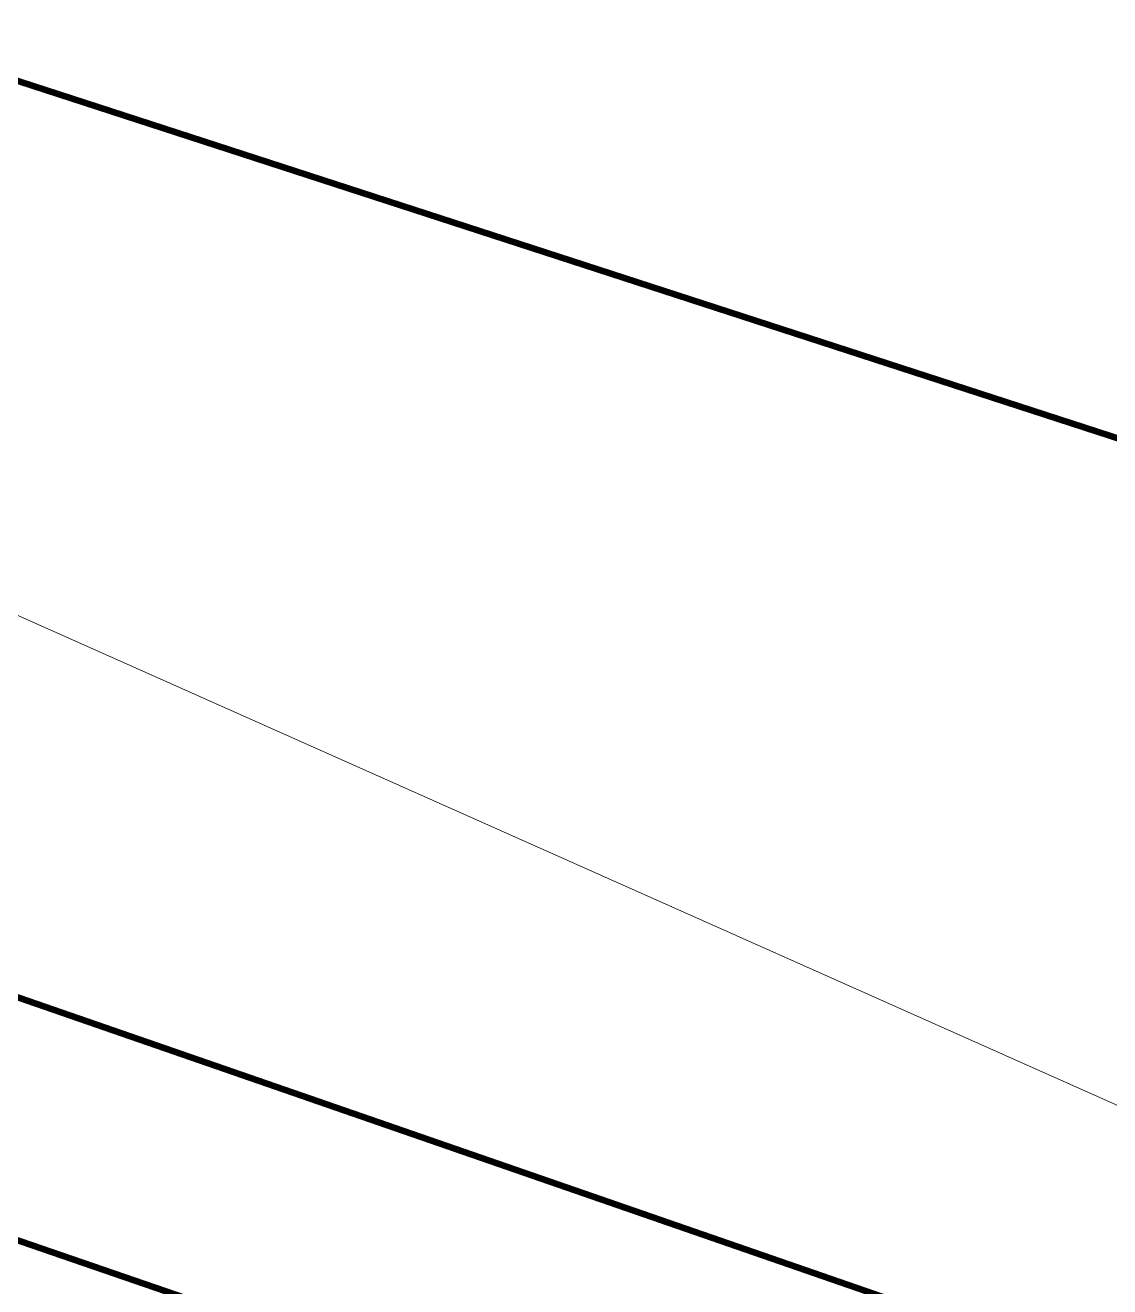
# Model space of a CAD drawing. Header units: inches. Extents: x 350994 to 353538, y 1581369 to 1583842.
# Drawn here: x 351660.31 to 351677.21, y 1583111.5 to 1583131.14 of the extents above; entities that cross this region are included whole.
import ezdxf

# ---------------------------------------------------------------- set-up
doc = ezdxf.new("R2010")
doc.units = ezdxf.units.IN
doc.header["$MEASUREMENT"] = 0
doc.linetypes.add('1', pattern=[0])
doc.linetypes.add('ACAD_ISO03W100', pattern=[30, 12, -18])
for name, color, linetype in [('CW', 94, '1'), ('EP TF', 5, 'Continuous'), ("ROAD'S", 1, '1')]:
    doc.layers.add(name, color=color, linetype=linetype)
doc.styles.get("Standard").update_dxf_attribs({"font": 'arial.ttf'})
doc.linetypes.add('SILT_FENCE', pattern='A,0.5,-0.2,["EP",Standard,S=0.1,R=0,X=-0.1,Y=-0.05],-0.2', length=0.9)

msp = doc.modelspace()

# ---------------------------------------------------------------- linework, layer by layer
at = {"layer": 'CW', "color": 156, "linetype": 'ACAD_ISO03W100', "lineweight": 5, "ltscale": 0.1, "const_width": 0.1, "elevation": 92.972}
msp.add_lwpolyline([(351812.907, 1583459.527), (351867.413, 1583432.724), (351890.802, 1583483.779), (352001.478, 1583425.265), (352052.368, 1583395.589), (351946.604, 1583130.225), (351913.221, 1583044.697), (351772.269, 1583093.875), (351699.426, 1583117.529), (351652.223, 1583132.858), (351705.788, 1583242.393)], dxfattribs=at)
at = {"layer": 'EP TF', "color": 252, "linetype": 'SILT_FENCE', "lineweight": 5, "ltscale": 6, "elevation": 98.457}
msp.add_lwpolyline([(351860.599, 1583050.457), (351843.117, 1583054.927), (351805.428, 1583069.434), (351749.996, 1583088.043), (351693.324, 1583107.195), (351559.818, 1583166.634), (351530.996, 1583175.986), (351505.516, 1583184.189), (351479.554, 1583192.598), (351455.022, 1583200.395), (351427.507, 1583209.446), (351401.181, 1583217.744), (351377.104, 1583229.332), (351383.888, 1583253.394), (351390.184, 1583276.102), (351398.171, 1583304.68), (351406.613, 1583334.671), (351412.571, 1583355.244), (351419.656, 1583379.976), (351427.743, 1583409.247), (351437.315, 1583441.687)], dxfattribs=at)
at = {"layer": "ROAD'S", "lineweight": 5, "const_width": 0.1}
for points in [[(351598.316, 1583258.496), (351589.667, 1583261.018), (351575.054, 1583217.114), (351558.923, 1583168.67), (351558.136, 1583160.814), (351560.789, 1583153.863), (351564.042, 1583149.878), (351565.009, 1583148.954), (351748.303, 1583085.5), (351764.431, 1583080.034)], [(351517.169, 1583044.812), (351531.414, 1583088.393), (351531.414, 1583088.393), (351551.56, 1583146.396), (351552.993, 1583149.008), (351553.712, 1583149.373), (351554.606, 1583149.396), (351563.725, 1583145.397), (351851.7, 1583046.356)]]:
    msp.add_lwpolyline(points, dxfattribs=at)

doc.saveas('drawing.dxf')
